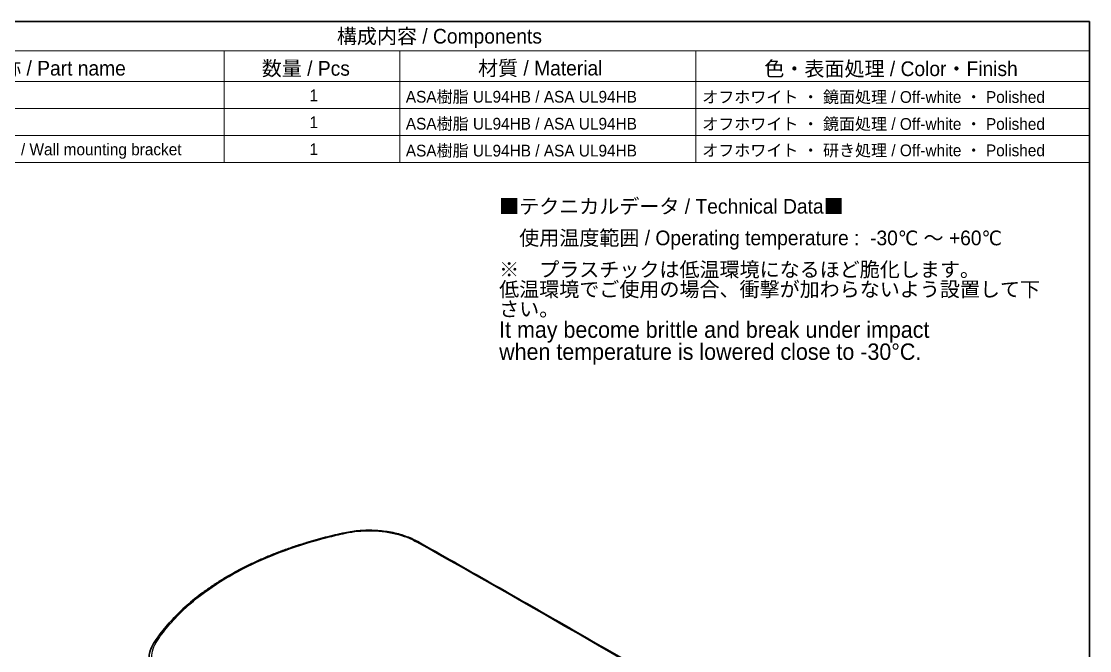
# Model space of a CAD drawing. Header units: millimetres. Extents: x 204 to 2721, y 201 to 622.
# Drawn here: x 413.4 to 595.2, y 374.6 to 481.7 of the extents above; entities that cross this region are included whole.
import ezdxf

# ---------------------------------------------------------------- set-up
doc = ezdxf.new("R2010")
doc.units = ezdxf.units.MM
doc.header["$LTSCALE"] = 1.5
for name, color, linetype, lineweight in [('Border (ISO)', 7, 'Continuous', 35), ('Symbol (ISO)', 7, 'Continuous', 18), ('Visible (ISO)', 7, 'Continuous', 35), ('Visible Narrow (ISO)', 7, 'Continuous', 25)]:
    doc.layers.add(name, color=color, linetype=linetype, lineweight=lineweight)
doc.styles.add('Note Text (TK)', font='MS PGothic.ttf')
doc.styles.add('Note Text (TK2)', font='MS PGothic.ttf')

# ---------------------------------------------------------------- blocks, each defined once
blk = doc.blocks.new('図面枠 tk図枠')
at = {"layer": 'Border (ISO)'}
for p, q in [((14.5, 289), (405.5, 289)), ((405.5, 289), (405.5, 8))]:
    blk.add_line(p, q, dxfattribs=at)
blk = doc.blocks.new('構成内容 _ Components')
at = {"layer": 'Symbol (ISO)'}
for p, q in [((405.5, 289), (187.62, 289)), ((405.5, 289), (405.5, 283.97)), ((405.5, 283.97), (187.62, 283.97)), ((258.17, 283.97), (258.17, 278.74)), ((288.07, 283.97), (288.07, 278.74)), ((338.48, 283.97), (338.48, 278.74)), ((405.5, 283.97), (405.5, 278.74)), ((405.5, 278.74), (187.62, 278.74)), ((258.17, 278.74), (258.17, 264.98)), ((288.07, 278.74), (288.07, 264.98)), ((338.48, 278.74), (338.48, 264.98)), ((405.5, 278.74), (405.5, 264.98)), ((405.5, 274.15), (187.62, 274.15)), ((405.5, 269.57), (187.62, 269.57)), ((405.5, 264.98), (187.62, 264.98))]:
    blk.add_line(p, q, dxfattribs=at)
at = {"layer": 'Symbol (ISO)', "color": 7, "attachment_point": 7}
for s, insert, char_height, style in [('構成内容 / Components', (277.37, 284.47), 2.5, 'Note Text (TK)'), ('名称 / Part name', (216.82, 279.5), 2.5, 'Note Text (TK)'), ('数量 / Pcs', (264.59, 279.47), 2.5, 'Note Text (TK)'), ('材質 / Material', (301.4, 279.51), 2.5, 'Note Text (TK)'), ('色・表面処理 / Color・Finish', (350.13, 279.41), 2.5, 'Note Text (TK)'), ('1', (272.72, 275.41), 2, 'Note Text (TK2)'), ('ASA樹脂 UL94HB / ASA UL94HB', (289.11, 274.95), 2, 'Note Text (TK2)'), ('オフホワイト ・ 鏡面処理 / Off-white ・ Polished', (339.56, 274.9), 2, 'Note Text (TK2)'), ('1', (272.72, 270.83), 2, 'Note Text (TK2)'), ('ASA樹脂 UL94HB / ASA UL94HB', (289.11, 270.36), 2, 'Note Text (TK2)'), ('オフホワイト ・ 鏡面処理 / Off-white ・ Polished', (339.56, 270.31), 2, 'Note Text (TK2)'), ('壁付ブラケット / Wall mounting bracket', (203.78, 265.61), 2, 'Note Text (TK2)'), ('1', (272.72, 266.24), 2, 'Note Text (TK2)'), ('ASA樹脂 UL94HB / ASA UL94HB', (289.11, 265.78), 2, 'Note Text (TK2)'), ('オフホワイト ・ 研き処理 / Off-white ・ Polished', (339.56, 265.82), 2, 'Note Text (TK2)')]:
    blk.add_mtext(s, dxfattribs=dict(at, insert=insert, char_height=char_height, style=style))

msp = doc.modelspace()

# ---------------------------------------------------------------- linework, layer by layer
at = {"layer": 'Visible (ISO)'}
for points, knots in [([(435.931, 375.825), (436.208, 376.258), (436.501, 376.687), (437.118, 377.537), (437.442, 377.958), (438.121, 378.79), (438.476, 379.202), (439.216, 380.016), (439.601, 380.418), (440.4, 381.212), (440.815, 381.604), (441.672, 382.376), (442.115, 382.757), (443.028, 383.507), (443.498, 383.876), (444.466, 384.602), (444.963, 384.958), (445.983, 385.659), (446.506, 386.002), (447.576, 386.676), (448.124, 387.006), (449.243, 387.653), (449.815, 387.969), (450.981, 388.586), (451.575, 388.888), (452.786, 389.475), (453.402, 389.761), (454.654, 390.318), (455.291, 390.589), (456.583, 391.113), (457.239, 391.368), (458.569, 391.86), (459.243, 392.097), (460.608, 392.555), (461.299, 392.776), (463.046, 393.306), (464.112, 393.604), (466.275, 394.16), (467.371, 394.418), (468.481, 394.655)], [0, 0, 0, 0, 0.2351569, 0.2351569, 0.4703137, 0.4703137, 0.7054706, 0.7054706, 0.9406275, 0.9406275, 1.1757844, 1.1757844, 1.4109412, 1.4109412, 1.6460981, 1.6460981, 1.881255, 1.881255, 2.1164119, 2.1164119, 2.3515687, 2.3515687, 2.5867256, 2.5867256, 2.8218825, 2.8218825, 3.0570393, 3.0570393, 3.2921962, 3.2921962, 3.5273531, 3.5273531, 3.76251, 3.76251, 3.9976668, 3.9976668, 4.3504021, 4.3504021, 4.7031374, 4.7031374, 4.7031374, 4.7031374]), ([(468.481, 394.655), (468.9, 394.744), (469.327, 394.82), (470.194, 394.944), (470.633, 394.991), (471.517, 395.059), (471.962, 395.078), (472.853, 395.087), (473.298, 395.078), (474.184, 395.03), (474.625, 394.992), (475.496, 394.887), (475.926, 394.82), (476.771, 394.66), (477.186, 394.566), (477.995, 394.351), (478.389, 394.23), (479.151, 393.963), (479.52, 393.817), (480.227, 393.501), (480.565, 393.331), (480.887, 393.15)], [0, 0, 0, 0, 0.1303636, 0.1303636, 0.2607272, 0.2607272, 0.3910908, 0.3910908, 0.5214545, 0.5214545, 0.6518181, 0.6518181, 0.7821817, 0.7821817, 0.9125453, 0.9125453, 1.0429089, 1.0429089, 1.1732725, 1.1732725, 1.3036362, 1.3036362, 1.3036362, 1.3036362]), ([(480.887, 393.15), (485.039, 390.811), (489.192, 388.459), (497.499, 383.733), (501.653, 381.358), (509.96, 376.585), (514.114, 374.186), (522.422, 369.367), (526.576, 366.945), (534.885, 362.079), (539.039, 359.634), (543.194, 357.177)], [1.558526565, 1.558526565, 1.558526565, 1.558526565, 1.56343447, 1.56343447, 1.568342374, 1.568342374, 1.573250279, 1.573250279, 1.578158184, 1.578158184, 1.583066089, 1.583066089, 1.583066089, 1.583066089]), ([(435.146, 373.369), (435.15, 373.538), (435.163, 373.707), (435.211, 374.044), (435.244, 374.212), (435.331, 374.544), (435.384, 374.709), (435.509, 375.035), (435.581, 375.196), (435.743, 375.515), (435.833, 375.671), (435.931, 375.825)], [0.91312996, 0.91312996, 0.91312996, 0.91312996, 0.99123119, 0.99123119, 1.06933242, 1.06933242, 1.14743365, 1.14743365, 1.22553488, 1.22553488, 1.30363611, 1.30363611, 1.30363611, 1.30363611])]:
    msp.add_open_spline(points, degree=3, knots=knots, dxfattribs=at)
at = {"layer": 'Visible Narrow (ISO)'}
for centre, major_axis, ratio, start_param, end_param in [((468.585, 394.166), (-0.104, 0.489), 0.2823054, 5.6536049, 6.2831853), ((480.641, 392.715), (0.245, 0.436), 0.5845131, 0, 0.7710981), ((556.103, -2530.501), (1841.804, -3082.488), 0.5671862, 2.3353491, 2.3598886), ((436.353, 375.556), (-0.421, 0.269), 0.7663522, 5.1843729, 6.2831853)]:
    msp.add_ellipse(centre, major_axis=major_axis, ratio=ratio, start_param=start_param, end_param=end_param, dxfattribs=at)
for points, knots in [([(436.345, 375.966), (437.568, 377.879), (439.116, 379.723), (443.905, 384.248), (447.609, 386.766), (455.968, 390.925), (460.567, 392.601), (466.507, 394.114), (467.539, 394.355), (468.582, 394.578)], [0, 0, 0, 0, 1.0600822, 1.0600822, 2.7562136, 2.7562136, 4.3695667, 4.3695667, 4.7031374, 4.7031374, 4.7031374, 4.7031374]), ([(468.582, 394.578), (469.279, 394.727), (470.001, 394.837), (471.908, 395.019), (473.111, 395.026), (475.812, 394.801), (477.29, 394.496), (479.339, 393.78), (480.025, 393.474), (480.64, 393.127)], [0, 0, 0, 0, 0.2227858, 0.2227858, 0.579243, 0.579243, 1.0426373, 1.0426373, 1.3036362, 1.3036362, 1.3036362, 1.3036362]), ([(438.992, 369.081), (438.466, 369.377), (437.992, 369.703), (436.915, 370.612), (436.408, 371.233), (435.654, 372.732), (435.534, 373.633), (435.837, 375.008), (436.045, 375.496), (436.345, 375.966)], [0, 0, 0, 0, 0.2229412, 0.2229412, 0.5796471, 0.5796471, 1.0433648, 1.0433648, 1.3036361, 1.3036361, 1.3036361, 1.3036361])]:
    msp.add_open_spline(points, degree=3, knots=knots, dxfattribs=at)

# ---------------------------------------------------------------- block references
msp.add_blockref('図面枠 tk図枠', (189.748, 192.698))
at = {"layer": 'Symbol (ISO)'}
msp.add_blockref('構成内容 _ Components', (189.748, 192.698), dxfattribs=at)

# ---------------------------------------------------------------- texts
at = {"layer": 'Symbol (ISO)', "color": 7, "insert": (494.743, 437.357), "char_height": 2.5, "width": 93.42105, "attachment_point": 4, "line_spacing_factor": 0.80671, "style": 'Note Text (TK)'}
msp.add_mtext('■テクニカルデータ / Technical Data■\\P{\\H0.90376x; \\H0.66389x;\\P}\u3000使用温度範囲 / Operating temperature :  -30℃ ～ +60℃{\\H1.19026x; }\\P{\\fMeiryo UI|b0|i0|c128|p50;\\H0.84058x; \\H0.7138x;\\P\\H1.66667x;※\u3000プラスチックは低温環境になるほど脆化します。\\H1.20595x; \\H0.82922x;\\P低温環境でご使用の場合、衝撃が加わらないよう設置して下さい。\\H1.40255x; \\H0.71299x;\\P\\fMS PGothic|b0|i0|c128|p50;\\H1.116x;It may become brittle and break under impact \\H1.19707x; \\H0.83537x;\\Pwhen temperature is lowered close to -30°C.\\H1.2352x; }', dxfattribs=at)

doc.saveas('drawing.dxf')
